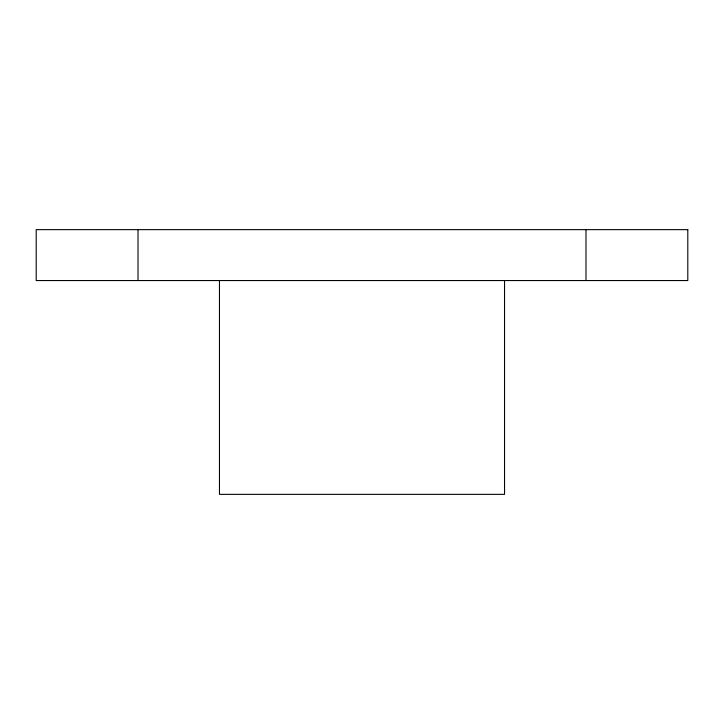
<?xml version="1.0" encoding="UTF-8"?>
<svg xmlns="http://www.w3.org/2000/svg" width="724" height="724" viewBox="0 0 724 724"><rect width="100%" height="100%" fill="white"/><g stroke="black" fill="none" stroke-linecap="round" stroke-linejoin="round"><path stroke-width="1.09" d="M585.988 229.644L585.988 280.55M504.538 280.55L504.538 494.356L219.463 494.356L219.463 280.55M138.013 229.644L138.013 280.55M687.8 229.644L36.2 229.644L36.2 280.55L687.8 280.55L687.8 229.644"/></g></svg>
